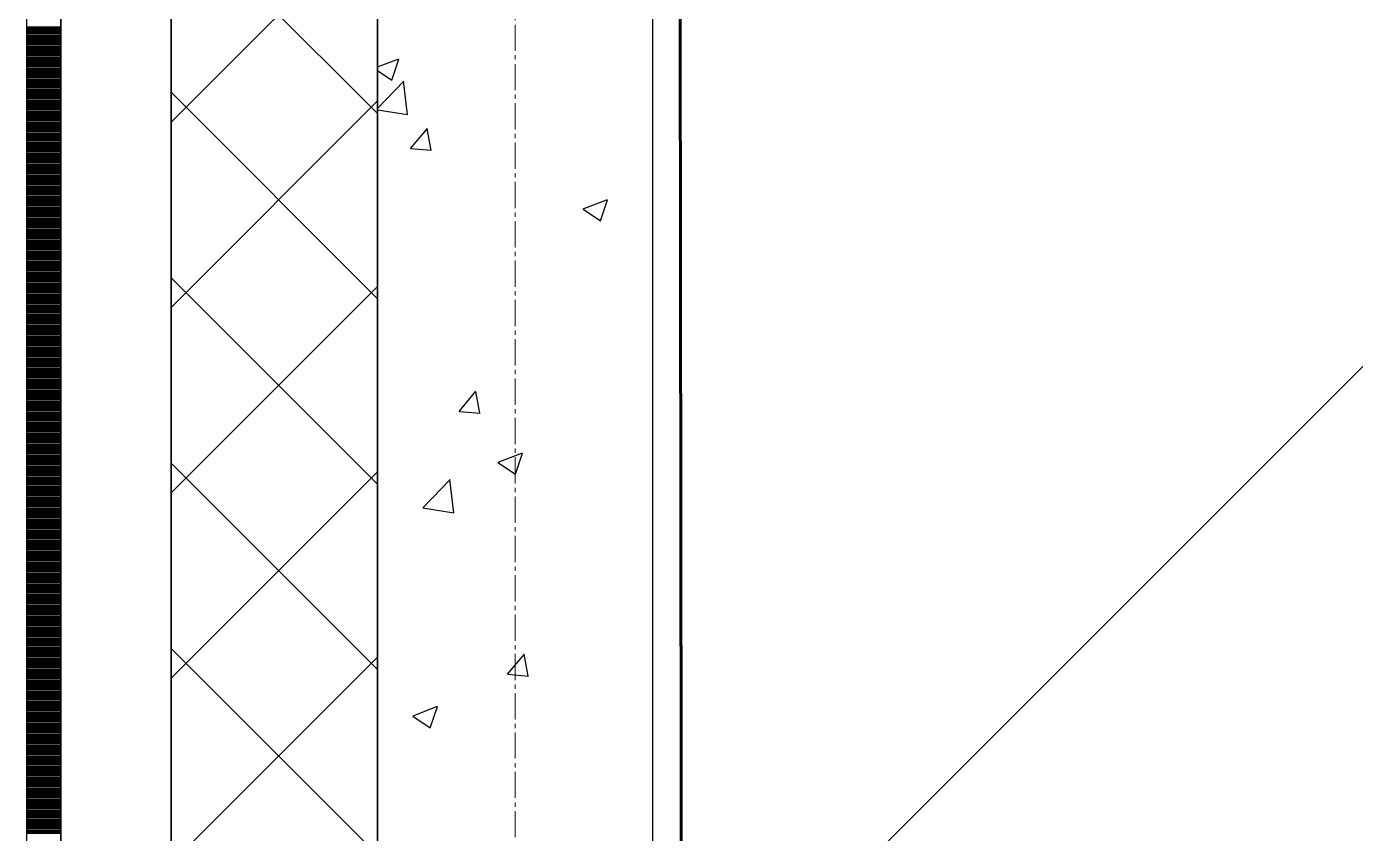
# Model space of a CAD drawing. Header units: millimetres. Extents: x 538266 to 1167394, y 114608 to 637157.
# Drawn here: x 1046079 to 1047044, y 559082 to 559669 of the extents above; entities that cross this region are included whole.
import ezdxf

# ---------------------------------------------------------------- set-up
doc = ezdxf.new("R2010")
doc.units = ezdxf.units.MM
doc.linetypes.add('CENTER2', pattern=[28.575, 19.05, -3.175, 3.175, -3.175])
doc.linetypes.add('DASHED', pattern=[19.05, 12.7, -6.35])
for name, color, linetype, lineweight in [('0) шт стен 3 эт', 150, 'Continuous', 60), ('АР_Стены ПЕНОблок', 52, 'Continuous', 20), ('АР_Тонкая', 254, 'Continuous', 5), ('АР_Утеплитель', 31, 'Continuous', 0), ('АР_Штриховка', 8, 'Continuous', 0)]:
    doc.layers.add(name, color=color, linetype=linetype, lineweight=lineweight)
doc.layers.add('АР_Делит', color=120, linetype='Continuous', lineweight=0, plot=False)
doc.layers.add('РД_Оси_100', color=7, linetype='Continuous', lineweight=0, true_color=0x525252)
doc.layers.add('ФВ-5', color=7, linetype='Continuous')

# ---------------------------------------------------------------- blocks, each defined once
blk = doc.blocks.new('СОШ_2200_АР_ОСИ_М100_28.05.24')
at = {"layer": 'АР_Делит', "color": 251, "linetype": 'DASHED', "true_color": 0x636466}
blk.add_lwpolyline([(114955, 135155), (114955, -355), (93595.036, -355), (93595.036, 13855), (94145, 13855), (94145, 68320), (66055, 68320), (66055, 13857.73), (83455, 13857.73), (83455, -355), (45245, -355), (45245, 13145), (44695, 13145), (44695, 26755), (45245, 26755), (45245, 68320), (20455, 68320), (20455, 26755), (27955, 26755), (27955, 13145), (-355, 13145), (-355, 100855)], dxfattribs=at)
at = {"layer": 'РД_Оси_100', "color": 251, "linetype": 'CENTER2', "true_color": 0x636466}
blk.add_line((0, -6155), (0, 139938.679), dxfattribs=at)
blk = doc.blocks.new('3_этаж1')
at = {"layer": 'АР_Стены ПЕНОблок', "color": 18, "linetype": 'Continuous', "lineweight": 25, "true_color": 0x000000}
for p, q in [((684283.57, 587568.74), (684283.57, 511368.74)), ((684483.57, 511368.74), (684483.57, 587568.74))]:
    blk.add_line(p, q, dxfattribs=at)
at = {"layer": 'АР_Тонкая', "color": 18, "linetype": 'Continuous', "lineweight": 25, "true_color": 0x000000}
for p, q in [((684028.57, 587568.74), (684028.57, 511368.74)), ((684053.57, 587568.74), (684053.57, 511368.74)), ((684053.57, 511368.74), (684053.57, 587568.74)), ((684133.57, 511368.74), (684133.57, 587568.74))]:
    blk.add_line(p, q, dxfattribs=at)
at = {"layer": 'АР_Утеплитель', "color": 18, "linetype": 'Continuous', "lineweight": 25, "true_color": 0x000000}
for p, q in [((684133.57, 587568.74), (684133.57, 511368.74)), ((684283.57, 511368.74), (684283.57, 587568.74))]:
    blk.add_line(p, q, dxfattribs=at)
at = {"layer": 'АР_Штриховка', "color": 18, "linetype": 'Continuous', "lineweight": 25, "true_color": 0x000000}
for p, q in [((684283.57, 559605.53), (684133.57, 559755.53)), ((684133.57, 559599.24), (684283.57, 559749.24)), ((684028.57, 559668.49), (684053.57, 559668.49)), ((684028.57, 559667.49), (684053.57, 559667.49)), ((684028.57, 559666.49), (684053.57, 559666.49)), ((684028.57, 559665.49), (684053.57, 559665.49)), ((684028.57, 559664.49), (684053.57, 559664.49)), ((684028.57, 559663.49), (684053.57, 559663.49)), ((684028.57, 559662.49), (684053.57, 559662.49)), ((684028.57, 559661.49), (684053.57, 559661.49)), ((684028.57, 559660.49), (684053.57, 559660.49)), ((684028.57, 559659.49), (684053.57, 559659.49)), ((684028.57, 559658.49), (684053.57, 559658.49)), ((684028.57, 559657.49), (684053.57, 559657.49)), ((684028.57, 559656.49), (684053.57, 559656.49)), ((684028.57, 559655.49), (684053.57, 559655.49)), ((684028.57, 559654.49), (684053.57, 559654.49)), ((684028.57, 559653.49), (684053.57, 559653.49)), ((684028.57, 559652.49), (684053.57, 559652.49)), ((684028.57, 559651.49), (684053.57, 559651.49)), ((684028.57, 559650.49), (684053.57, 559650.49)), ((684028.57, 559649.49), (684053.57, 559649.49)), ((684028.57, 559648.49), (684053.57, 559648.49)), ((684028.57, 559647.49), (684053.57, 559647.49)), ((684028.57, 559646.49), (684053.57, 559646.49)), ((684028.57, 559645.49), (684053.57, 559645.49)), ((684028.57, 559644.49), (684053.57, 559644.49)), ((684283.57, 559639.28), (684299.16, 559645.26)), ((684293.92, 559629.7), (684299.07, 559645.05)), ((684028.57, 559643.49), (684053.57, 559643.49)), ((684028.57, 559642.49), (684053.57, 559642.49)), ((684028.57, 559641.49), (684053.57, 559641.49)), ((684028.57, 559640.49), (684053.57, 559640.49)), ((684028.57, 559639.49), (684053.57, 559639.49)), ((684028.57, 559638.49), (684053.57, 559638.49)), ((684028.57, 559637.49), (684053.57, 559637.49)), ((684028.57, 559636.49), (684053.57, 559636.49)), ((684028.57, 559635.49), (684053.57, 559635.49)), ((684028.57, 559634.49), (684053.57, 559634.49)), ((684283.57, 559636.68), (684293.91, 559629.7)), ((684028.57, 559633.49), (684053.57, 559633.49)), ((684028.57, 559632.49), (684053.57, 559632.49)), ((684028.57, 559631.49), (684053.57, 559631.49)), ((684028.57, 559630.49), (684053.57, 559630.49)), ((684028.57, 559629.49), (684053.57, 559629.49)), ((684028.57, 559628.49), (684053.57, 559628.49)), ((684028.57, 559627.49), (684053.57, 559627.49)), ((684028.57, 559626.49), (684053.57, 559626.49)), ((684028.57, 559625.49), (684053.57, 559625.49)), ((684283.57, 559609.11), (684302.58, 559628.92)), ((684305.37, 559604.79), (684302.56, 559628.91)), ((684028.57, 559624.49), (684053.57, 559624.49)), ((684028.57, 559623.49), (684053.57, 559623.49)), ((684028.57, 559622.49), (684053.57, 559622.49)), ((684028.57, 559621.49), (684053.57, 559621.49)), ((684028.57, 559620.49), (684053.57, 559620.49)), ((684028.57, 559619.49), (684053.57, 559619.49)), ((684028.57, 559618.49), (684053.57, 559618.49)), ((684028.57, 559617.49), (684053.57, 559617.49)), ((684028.57, 559616.49), (684053.57, 559616.49)), ((684028.57, 559615.49), (684053.57, 559615.49)), ((684283.57, 559470.83), (684133.57, 559620.83)), ((684028.57, 559614.49), (684053.57, 559614.49)), ((684028.57, 559613.49), (684053.57, 559613.49)), ((684028.57, 559612.49), (684053.57, 559612.49)), ((684028.57, 559611.49), (684053.57, 559611.49)), ((684028.57, 559610.49), (684053.57, 559610.49)), ((684028.57, 559609.49), (684053.57, 559609.49)), ((684028.57, 559608.49), (684053.57, 559608.49)), ((684028.57, 559607.49), (684053.57, 559607.49)), ((684028.57, 559606.49), (684053.57, 559606.49)), ((684028.57, 559605.49), (684053.57, 559605.49)), ((684133.57, 559464.54), (684283.57, 559614.54)), ((684283.57, 559608.2), (684305.37, 559604.82)), ((684028.57, 559604.49), (684053.57, 559604.49)), ((684028.57, 559603.49), (684053.57, 559603.49)), ((684028.57, 559602.49), (684053.57, 559602.49)), ((684028.57, 559601.49), (684053.57, 559601.49)), ((684028.57, 559600.49), (684053.57, 559600.49)), ((684028.57, 559599.49), (684053.57, 559599.49)), ((684028.57, 559598.49), (684053.57, 559598.49)), ((684028.57, 559597.49), (684053.57, 559597.49)), ((684028.57, 559596.49), (684053.57, 559596.49)), ((684028.57, 559595.49), (684053.57, 559595.49)), ((684028.57, 559594.49), (684053.57, 559594.49)), ((684028.57, 559593.49), (684053.57, 559593.49)), ((684028.57, 559592.49), (684053.57, 559592.49)), ((684028.57, 559591.49), (684053.57, 559591.49)), ((684028.57, 559590.49), (684053.57, 559590.49)), ((684028.57, 559589.49), (684053.57, 559589.49)), ((684028.57, 559588.49), (684053.57, 559588.49)), ((684028.57, 559587.49), (684053.57, 559587.49)), ((684028.57, 559586.49), (684053.57, 559586.49)), ((684307.62, 559580.02), (684319.87, 559594.61)), ((684322.67, 559578.65), (684319.73, 559594.57)), ((684028.57, 559585.49), (684053.57, 559585.49)), ((684028.57, 559584.49), (684053.57, 559584.49)), ((684028.57, 559583.49), (684053.57, 559583.49)), ((684028.57, 559582.49), (684053.57, 559582.49)), ((684028.57, 559581.49), (684053.57, 559581.49)), ((684028.57, 559580.49), (684053.57, 559580.49)), ((684028.57, 559579.49), (684053.57, 559579.49)), ((684028.57, 559578.49), (684053.57, 559578.49)), ((684028.57, 559577.49), (684053.57, 559577.49)), ((684028.57, 559576.49), (684053.57, 559576.49)), ((684307.62, 559580.01), (684322.81, 559578.68)), ((684028.57, 559575.49), (684053.57, 559575.49)), ((684028.57, 559574.49), (684053.57, 559574.49)), ((684028.57, 559573.49), (684053.57, 559573.49)), ((684028.57, 559572.49), (684053.57, 559572.49)), ((684028.57, 559571.49), (684053.57, 559571.49)), ((684028.57, 559570.49), (684053.57, 559570.49)), ((684028.57, 559569.49), (684053.57, 559569.49)), ((684028.57, 559568.49), (684053.57, 559568.49)), ((684028.57, 559567.49), (684053.57, 559567.49)), ((684028.57, 559566.49), (684053.57, 559566.49)), ((684028.57, 559565.49), (684053.57, 559565.49)), ((684028.57, 559564.49), (684053.57, 559564.49)), ((684028.57, 559563.49), (684053.57, 559563.49)), ((684028.57, 559562.49), (684053.57, 559562.49)), ((684028.57, 559561.49), (684053.57, 559561.49)), ((684028.57, 559560.49), (684053.57, 559560.49)), ((684028.57, 559559.49), (684053.57, 559559.49)), ((684028.57, 559558.49), (684053.57, 559558.49)), ((684028.57, 559557.49), (684053.57, 559557.49)), ((684028.57, 559556.49), (684053.57, 559556.49)), ((684028.57, 559555.49), (684053.57, 559555.49)), ((684028.57, 559554.49), (684053.57, 559554.49)), ((684028.57, 559553.49), (684053.57, 559553.49)), ((684028.57, 559552.49), (684053.57, 559552.49)), ((684028.57, 559551.49), (684053.57, 559551.49)), ((684028.57, 559550.49), (684053.57, 559550.49)), ((684028.57, 559549.49), (684053.57, 559549.49)), ((684028.57, 559548.49), (684053.57, 559548.49)), ((684028.57, 559547.49), (684053.57, 559547.49)), ((684028.57, 559546.49), (684053.57, 559546.49)), ((684028.57, 559545.49), (684053.57, 559545.49)), ((684028.57, 559544.49), (684053.57, 559544.49)), ((684028.57, 559543.49), (684053.57, 559543.49)), ((684028.57, 559542.49), (684053.57, 559542.49)), ((684028.57, 559541.49), (684053.57, 559541.49)), ((684028.57, 559540.49), (684053.57, 559540.49)), ((684028.57, 559539.49), (684053.57, 559539.49)), ((684028.57, 559538.49), (684053.57, 559538.49)), ((684432.99, 559536.17), (684450.77, 559543)), ((684445.54, 559527.44), (684450.69, 559542.79)), ((684028.57, 559537.49), (684053.57, 559537.49)), ((684028.57, 559536.49), (684053.57, 559536.49)), ((684028.57, 559535.49), (684053.57, 559535.49)), ((684028.57, 559534.49), (684053.57, 559534.49)), ((684028.57, 559533.49), (684053.57, 559533.49)), ((684028.57, 559532.49), (684053.57, 559532.49)), ((684028.57, 559531.49), (684053.57, 559531.49)), ((684028.57, 559530.49), (684053.57, 559530.49)), ((684028.57, 559529.49), (684053.57, 559529.49)), ((684028.57, 559528.49), (684053.57, 559528.49)), ((684432.89, 559535.96), (684445.53, 559527.44)), ((684028.57, 559527.49), (684053.57, 559527.49)), ((684028.57, 559526.49), (684053.57, 559526.49)), ((684028.57, 559525.49), (684053.57, 559525.49)), ((684028.57, 559524.49), (684053.57, 559524.49)), ((684028.57, 559523.49), (684053.57, 559523.49)), ((684028.57, 559522.49), (684053.57, 559522.49)), ((684028.57, 559521.49), (684053.57, 559521.49)), ((684028.57, 559520.49), (684053.57, 559520.49)), ((684028.57, 559519.49), (684053.57, 559519.49)), ((684028.57, 559518.49), (684053.57, 559518.49)), ((684028.57, 559517.49), (684053.57, 559517.49)), ((684028.57, 559516.49), (684053.57, 559516.49)), ((684028.57, 559515.49), (684053.57, 559515.49)), ((684028.57, 559514.49), (684053.57, 559514.49)), ((684028.57, 559513.49), (684053.57, 559513.49)), ((684028.57, 559512.49), (684053.57, 559512.49)), ((684028.57, 559511.49), (684053.57, 559511.49)), ((684028.57, 559510.49), (684053.57, 559510.49)), ((684028.57, 559509.49), (684053.57, 559509.49)), ((684028.57, 559508.49), (684053.57, 559508.49)), ((684028.57, 559507.49), (684053.57, 559507.49)), ((684028.57, 559506.49), (684053.57, 559506.49)), ((684028.57, 559505.49), (684053.57, 559505.49)), ((684028.57, 559504.49), (684053.57, 559504.49)), ((684028.57, 559503.49), (684053.57, 559503.49)), ((684028.57, 559502.49), (684053.57, 559502.49)), ((684028.57, 559501.49), (684053.57, 559501.49)), ((684028.57, 559500.49), (684053.57, 559500.49)), ((684028.57, 559499.49), (684053.57, 559499.49)), ((684028.57, 559498.49), (684053.57, 559498.49)), ((684028.57, 559497.49), (684053.57, 559497.49)), ((684028.57, 559496.49), (684053.57, 559496.49)), ((684028.57, 559495.49), (684053.57, 559495.49)), ((684028.57, 559494.49), (684053.57, 559494.49)), ((684028.57, 559493.49), (684053.57, 559493.49)), ((684028.57, 559492.49), (684053.57, 559492.49)), ((684028.57, 559491.49), (684053.57, 559491.49)), ((684028.57, 559490.49), (684053.57, 559490.49)), ((684028.57, 559489.49), (684053.57, 559489.49)), ((684028.57, 559488.49), (684053.57, 559488.49)), ((684028.57, 559487.49), (684053.57, 559487.49)), ((684028.57, 559486.49), (684053.57, 559486.49)), ((684028.57, 559485.49), (684053.57, 559485.49)), ((684028.57, 559484.49), (684053.57, 559484.49)), ((684028.57, 559483.49), (684053.57, 559483.49)), ((684028.57, 559482.49), (684053.57, 559482.49)), ((684028.57, 559481.49), (684053.57, 559481.49)), ((684028.57, 559480.49), (684053.57, 559480.49)), ((684283.57, 559336.12), (684133.57, 559486.12)), ((684133.57, 559329.84), (684283.57, 559479.84)), ((684028.57, 559479.49), (684053.57, 559479.49)), ((684028.57, 559478.49), (684053.57, 559478.49)), ((684028.57, 559477.49), (684053.57, 559477.49)), ((684028.57, 559476.49), (684053.57, 559476.49)), ((684028.57, 559475.49), (684053.57, 559475.49)), ((684028.57, 559474.49), (684053.57, 559474.49)), ((684028.57, 559473.49), (684053.57, 559473.49)), ((684028.57, 559472.49), (684053.57, 559472.49)), ((684028.57, 559471.49), (684053.57, 559471.49)), ((684028.57, 559470.49), (684053.57, 559470.49)), ((684028.57, 559469.49), (684053.57, 559469.49)), ((684028.57, 559468.49), (684053.57, 559468.49)), ((684028.57, 559467.49), (684053.57, 559467.49)), ((684028.57, 559466.49), (684053.57, 559466.49)), ((684028.57, 559465.49), (684053.57, 559465.49)), ((684028.57, 559464.49), (684053.57, 559464.49)), ((684028.57, 559463.49), (684053.57, 559463.49)), ((684028.57, 559462.49), (684053.57, 559462.49)), ((684028.57, 559461.49), (684053.57, 559461.49)), ((684028.57, 559460.49), (684053.57, 559460.49)), ((684028.57, 559459.49), (684053.57, 559459.49)), ((684028.57, 559458.49), (684053.57, 559458.49)), ((684028.57, 559457.49), (684053.57, 559457.49)), ((684028.57, 559456.49), (684053.57, 559456.49)), ((684028.57, 559455.49), (684053.57, 559455.49)), ((684028.57, 559454.49), (684053.57, 559454.49)), ((684028.57, 559453.49), (684053.57, 559453.49)), ((684028.57, 559452.49), (684053.57, 559452.49)), ((684028.57, 559451.49), (684053.57, 559451.49)), ((684028.57, 559450.49), (684053.57, 559450.49)), ((684028.57, 559449.49), (684053.57, 559449.49)), ((684028.57, 559448.49), (684053.57, 559448.49)), ((684028.57, 559447.49), (684053.57, 559447.49)), ((684028.57, 559446.49), (684053.57, 559446.49)), ((684028.57, 559445.49), (684053.57, 559445.49)), ((684028.57, 559444.49), (684053.57, 559444.49)), ((684028.57, 559443.49), (684053.57, 559443.49)), ((684028.57, 559442.49), (684053.57, 559442.49)), ((684028.57, 559441.49), (684053.57, 559441.49)), ((684028.57, 559440.49), (684053.57, 559440.49)), ((684028.57, 559439.49), (684053.57, 559439.49)), ((684028.57, 559438.49), (684053.57, 559438.49)), ((684028.57, 559437.49), (684053.57, 559437.49)), ((684028.57, 559436.49), (684053.57, 559436.49)), ((684028.57, 559435.49), (684053.57, 559435.49)), ((684028.57, 559434.49), (684053.57, 559434.49)), ((684028.57, 559433.49), (684053.57, 559433.49)), ((684028.57, 559432.49), (684053.57, 559432.49)), ((684028.57, 559431.49), (684053.57, 559431.49)), ((684028.57, 559430.49), (684053.57, 559430.49)), ((684028.57, 559429.49), (684053.57, 559429.49)), ((684028.57, 559428.49), (684053.57, 559428.49)), ((684028.57, 559427.49), (684053.57, 559427.49)), ((684028.57, 559426.49), (684053.57, 559426.49)), ((684028.57, 559425.49), (684053.57, 559425.49)), ((684028.57, 559424.49), (684053.57, 559424.49)), ((684028.57, 559423.49), (684053.57, 559423.49)), ((684028.57, 559422.49), (684053.57, 559422.49)), ((684028.57, 559421.49), (684053.57, 559421.49)), ((684028.57, 559420.49), (684053.57, 559420.49)), ((684028.57, 559419.49), (684053.57, 559419.49)), ((684028.57, 559418.49), (684053.57, 559418.49)), ((684028.57, 559417.49), (684053.57, 559417.49)), ((684028.57, 559416.49), (684053.57, 559416.49)), ((684028.57, 559415.49), (684053.57, 559415.49)), ((684028.57, 559414.49), (684053.57, 559414.49)), ((684028.57, 559413.49), (684053.57, 559413.49)), ((684028.57, 559412.49), (684053.57, 559412.49)), ((684028.57, 559411.49), (684053.57, 559411.49)), ((684028.57, 559410.49), (684053.57, 559410.49)), ((684028.57, 559409.49), (684053.57, 559409.49)), ((684028.57, 559408.49), (684053.57, 559408.49)), ((684028.57, 559407.49), (684053.57, 559407.49)), ((684028.57, 559406.49), (684053.57, 559406.49)), ((684028.57, 559405.49), (684053.57, 559405.49)), ((684028.57, 559404.49), (684053.57, 559404.49)), ((684028.57, 559403.49), (684053.57, 559403.49)), ((684342.87, 559388.96), (684355.11, 559403.55)), ((684357.91, 559387.59), (684354.97, 559403.52)), ((684028.57, 559402.49), (684053.57, 559402.49)), ((684028.57, 559401.49), (684053.57, 559401.49)), ((684028.57, 559400.49), (684053.57, 559400.49)), ((684028.57, 559399.49), (684053.57, 559399.49)), ((684028.57, 559398.49), (684053.57, 559398.49)), ((684028.57, 559397.49), (684053.57, 559397.49)), ((684028.57, 559396.49), (684053.57, 559396.49)), ((684028.57, 559395.49), (684053.57, 559395.49)), ((684028.57, 559394.49), (684053.57, 559394.49)), ((684028.57, 559393.49), (684053.57, 559393.49)), ((684028.57, 559392.49), (684053.57, 559392.49)), ((684028.57, 559391.49), (684053.57, 559391.49)), ((684028.57, 559390.49), (684053.57, 559390.49)), ((684028.57, 559389.49), (684053.57, 559389.49)), ((684028.57, 559388.49), (684053.57, 559388.49)), ((684028.57, 559387.49), (684053.57, 559387.49)), ((684028.57, 559386.49), (684053.57, 559386.49)), ((684028.57, 559385.49), (684053.57, 559385.49)), ((684028.57, 559384.49), (684053.57, 559384.49)), ((684028.57, 559383.49), (684053.57, 559383.49)), ((684342.87, 559388.95), (684358.05, 559387.62)), ((684028.57, 559382.49), (684053.57, 559382.49)), ((684028.57, 559381.49), (684053.57, 559381.49)), ((684028.57, 559380.49), (684053.57, 559380.49)), ((684028.57, 559379.49), (684053.57, 559379.49)), ((684028.57, 559378.49), (684053.57, 559378.49)), ((684028.57, 559377.49), (684053.57, 559377.49)), ((684028.57, 559376.49), (684053.57, 559376.49)), ((684028.57, 559375.49), (684053.57, 559375.49)), ((684028.57, 559374.49), (684053.57, 559374.49)), ((684028.57, 559373.49), (684053.57, 559373.49)), ((684028.57, 559372.49), (684053.57, 559372.49)), ((684028.57, 559371.49), (684053.57, 559371.49)), ((684028.57, 559370.49), (684053.57, 559370.49)), ((684028.57, 559369.49), (684053.57, 559369.49)), ((684028.57, 559368.49), (684053.57, 559368.49)), ((684028.57, 559367.49), (684053.57, 559367.49)), ((684028.57, 559366.49), (684053.57, 559366.49)), ((684028.57, 559365.49), (684053.57, 559365.49)), ((684028.57, 559364.49), (684053.57, 559364.49)), ((684028.57, 559363.49), (684053.57, 559363.49)), ((684028.57, 559362.49), (684053.57, 559362.49)), ((684028.57, 559361.49), (684053.57, 559361.49)), ((684028.57, 559360.49), (684053.57, 559360.49)), ((684028.57, 559359.49), (684053.57, 559359.49)), ((684028.57, 559358.49), (684053.57, 559358.49)), ((684028.57, 559357.49), (684053.57, 559357.49)), ((684028.57, 559356.49), (684053.57, 559356.49)), ((684028.57, 559355.49), (684053.57, 559355.49)), ((684028.57, 559354.49), (684053.57, 559354.49)), ((684371.19, 559351.98), (684388.97, 559358.81)), ((684383.74, 559343.25), (684388.89, 559358.6)), ((684028.57, 559353.49), (684053.57, 559353.49)), ((684028.57, 559352.49), (684053.57, 559352.49)), ((684028.57, 559351.49), (684053.57, 559351.49)), ((684028.57, 559350.49), (684053.57, 559350.49)), ((684028.57, 559349.49), (684053.57, 559349.49)), ((684028.57, 559348.49), (684053.57, 559348.49)), ((684028.57, 559347.49), (684053.57, 559347.49)), ((684028.57, 559346.49), (684053.57, 559346.49)), ((684028.57, 559345.49), (684053.57, 559345.49)), ((684283.57, 559201.42), (684133.57, 559351.42)), ((684133.57, 559195.13), (684283.57, 559345.13)), ((684371.09, 559351.77), (684383.73, 559343.25)), ((684028.57, 559344.49), (684053.57, 559344.49)), ((684028.57, 559343.49), (684053.57, 559343.49)), ((684028.57, 559342.49), (684053.57, 559342.49)), ((684028.57, 559341.49), (684053.57, 559341.49)), ((684028.57, 559340.49), (684053.57, 559340.49)), ((684028.57, 559339.49), (684053.57, 559339.49)), ((684028.57, 559338.49), (684053.57, 559338.49)), ((684028.57, 559337.49), (684053.57, 559337.49)), ((684028.57, 559336.49), (684053.57, 559336.49)), ((684028.57, 559335.49), (684053.57, 559335.49)), ((684316.47, 559318.83), (684336.25, 559339.45)), ((684339.04, 559315.32), (684336.24, 559339.44)), ((684028.57, 559334.49), (684053.57, 559334.49)), ((684028.57, 559333.49), (684053.57, 559333.49)), ((684028.57, 559332.49), (684053.57, 559332.49)), ((684028.57, 559331.49), (684053.57, 559331.49)), ((684028.57, 559330.49), (684053.57, 559330.49)), ((684028.57, 559329.49), (684053.57, 559329.49)), ((684028.57, 559328.49), (684053.57, 559328.49)), ((684028.57, 559327.49), (684053.57, 559327.49)), ((684028.57, 559326.49), (684053.57, 559326.49)), ((684028.57, 559325.49), (684053.57, 559325.49)), ((684028.57, 559324.49), (684053.57, 559324.49)), ((684028.57, 559323.49), (684053.57, 559323.49)), ((684028.57, 559322.49), (684053.57, 559322.49)), ((684028.57, 559321.49), (684053.57, 559321.49)), ((684028.57, 559320.49), (684053.57, 559320.49)), ((684028.57, 559319.49), (684053.57, 559319.49)), ((684028.57, 559318.49), (684053.57, 559318.49)), ((684028.57, 559317.49), (684053.57, 559317.49)), ((684028.57, 559316.49), (684053.57, 559316.49)), ((684316.46, 559318.85), (684339.05, 559315.35)), ((684028.57, 559315.49), (684053.57, 559315.49)), ((684028.57, 559314.49), (684053.57, 559314.49)), ((684028.57, 559313.49), (684053.57, 559313.49)), ((684028.57, 559312.49), (684053.57, 559312.49)), ((684028.57, 559311.49), (684053.57, 559311.49)), ((684028.57, 559310.49), (684053.57, 559310.49)), ((684028.57, 559309.49), (684053.57, 559309.49)), ((684028.57, 559308.49), (684053.57, 559308.49)), ((684028.57, 559307.49), (684053.57, 559307.49)), ((684028.57, 559306.49), (684053.57, 559306.49)), ((684028.57, 559305.49), (684053.57, 559305.49)), ((684028.57, 559304.49), (684053.57, 559304.49)), ((684028.57, 559303.49), (684053.57, 559303.49)), ((684028.57, 559302.49), (684053.57, 559302.49)), ((684028.57, 559301.49), (684053.57, 559301.49)), ((684028.57, 559300.49), (684053.57, 559300.49)), ((684028.57, 559299.49), (684053.57, 559299.49)), ((684028.57, 559298.49), (684053.57, 559298.49)), ((684028.57, 559297.49), (684053.57, 559297.49)), ((684028.57, 559296.49), (684053.57, 559296.49)), ((684028.57, 559295.49), (684053.57, 559295.49)), ((684028.57, 559294.49), (684053.57, 559294.49)), ((684028.57, 559293.49), (684053.57, 559293.49)), ((684028.57, 559292.49), (684053.57, 559292.49)), ((684028.57, 559291.49), (684053.57, 559291.49)), ((684028.57, 559290.49), (684053.57, 559290.49)), ((684028.57, 559289.49), (684053.57, 559289.49)), ((684028.57, 559288.49), (684053.57, 559288.49)), ((684028.57, 559287.49), (684053.57, 559287.49)), ((684028.57, 559286.49), (684053.57, 559286.49)), ((684028.57, 559285.49), (684053.57, 559285.49)), ((684028.57, 559284.49), (684053.57, 559284.49)), ((684028.57, 559283.49), (684053.57, 559283.49)), ((684028.57, 559282.49), (684053.57, 559282.49)), ((684028.57, 559281.49), (684053.57, 559281.49)), ((684028.57, 559280.49), (684053.57, 559280.49)), ((684028.57, 559279.49), (684053.57, 559279.49)), ((684028.57, 559278.49), (684053.57, 559278.49)), ((684028.57, 559277.49), (684053.57, 559277.49)), ((684028.57, 559276.49), (684053.57, 559276.49)), ((684028.57, 559275.49), (684053.57, 559275.49)), ((684028.57, 559274.49), (684053.57, 559274.49)), ((684028.57, 559273.49), (684053.57, 559273.49)), ((684028.57, 559272.49), (684053.57, 559272.49)), ((684028.57, 559271.49), (684053.57, 559271.49)), ((684028.57, 559270.49), (684053.57, 559270.49)), ((684028.57, 559269.49), (684053.57, 559269.49)), ((684028.57, 559268.49), (684053.57, 559268.49)), ((684028.57, 559267.49), (684053.57, 559267.49)), ((684028.57, 559266.49), (684053.57, 559266.49)), ((684028.57, 559265.49), (684053.57, 559265.49)), ((684028.57, 559264.49), (684053.57, 559264.49)), ((684028.57, 559263.49), (684053.57, 559263.49)), ((684028.57, 559262.49), (684053.57, 559262.49)), ((684028.57, 559261.49), (684053.57, 559261.49)), ((684028.57, 559260.49), (684053.57, 559260.49)), ((684028.57, 559259.49), (684053.57, 559259.49)), ((684028.57, 559258.49), (684053.57, 559258.49)), ((684028.57, 559257.49), (684053.57, 559257.49)), ((684028.57, 559256.49), (684053.57, 559256.49)), ((684028.57, 559255.49), (684053.57, 559255.49)), ((684028.57, 559254.49), (684053.57, 559254.49)), ((684028.57, 559253.49), (684053.57, 559253.49)), ((684028.57, 559252.49), (684053.57, 559252.49)), ((684028.57, 559251.49), (684053.57, 559251.49)), ((684028.57, 559250.49), (684053.57, 559250.49)), ((684028.57, 559249.49), (684053.57, 559249.49)), ((684028.57, 559248.49), (684053.57, 559248.49)), ((684028.57, 559247.49), (684053.57, 559247.49)), ((684028.57, 559246.49), (684053.57, 559246.49)), ((684028.57, 559245.49), (684053.57, 559245.49)), ((684028.57, 559244.49), (684053.57, 559244.49)), ((684028.57, 559243.49), (684053.57, 559243.49)), ((684028.57, 559242.49), (684053.57, 559242.49)), ((684028.57, 559241.49), (684053.57, 559241.49)), ((684028.57, 559240.49), (684053.57, 559240.49)), ((684028.57, 559239.49), (684053.57, 559239.49)), ((684028.57, 559238.49), (684053.57, 559238.49)), ((684028.57, 559237.49), (684053.57, 559237.49)), ((684028.57, 559236.49), (684053.57, 559236.49)), ((684028.57, 559235.49), (684053.57, 559235.49)), ((684028.57, 559234.49), (684053.57, 559234.49)), ((684028.57, 559233.49), (684053.57, 559233.49)), ((684028.57, 559232.49), (684053.57, 559232.49)), ((684028.57, 559231.49), (684053.57, 559231.49)), ((684028.57, 559230.49), (684053.57, 559230.49)), ((684028.57, 559229.49), (684053.57, 559229.49)), ((684028.57, 559228.49), (684053.57, 559228.49)), ((684028.57, 559227.49), (684053.57, 559227.49)), ((684028.57, 559226.49), (684053.57, 559226.49)), ((684028.57, 559225.49), (684053.57, 559225.49)), ((684028.57, 559224.49), (684053.57, 559224.49)), ((684028.57, 559223.49), (684053.57, 559223.49)), ((684028.57, 559222.49), (684053.57, 559222.49)), ((684028.57, 559221.49), (684053.57, 559221.49)), ((684028.57, 559220.49), (684053.57, 559220.49)), ((684028.57, 559219.49), (684053.57, 559219.49)), ((684028.57, 559218.49), (684053.57, 559218.49)), ((684028.57, 559217.49), (684053.57, 559217.49)), ((684028.57, 559216.49), (684053.57, 559216.49)), ((684028.57, 559215.49), (684053.57, 559215.49)), ((684028.57, 559214.49), (684053.57, 559214.49)), ((684028.57, 559213.49), (684053.57, 559213.49)), ((684028.57, 559212.49), (684053.57, 559212.49)), ((684028.57, 559211.49), (684053.57, 559211.49)), ((684028.57, 559210.49), (684053.57, 559210.49)), ((684028.57, 559209.49), (684053.57, 559209.49)), ((684283.57, 559066.71), (684133.57, 559216.71)), ((684133.57, 559060.43), (684283.57, 559210.43)), ((684378.11, 559197.9), (684390.36, 559212.49)), ((684393.15, 559196.54), (684390.22, 559212.46)), ((684028.57, 559208.49), (684053.57, 559208.49)), ((684028.57, 559207.49), (684053.57, 559207.49)), ((684028.57, 559206.49), (684053.57, 559206.49)), ((684028.57, 559205.49), (684053.57, 559205.49)), ((684028.57, 559204.49), (684053.57, 559204.49)), ((684028.57, 559203.49), (684053.57, 559203.49)), ((684028.57, 559202.49), (684053.57, 559202.49)), ((684028.57, 559201.49), (684053.57, 559201.49)), ((684028.57, 559200.49), (684053.57, 559200.49)), ((684028.57, 559199.49), (684053.57, 559199.49)), ((684028.57, 559198.49), (684053.57, 559198.49)), ((684028.57, 559197.49), (684053.57, 559197.49)), ((684028.57, 559196.49), (684053.57, 559196.49)), ((684028.57, 559195.49), (684053.57, 559195.49)), ((684028.57, 559194.49), (684053.57, 559194.49)), ((684028.57, 559193.49), (684053.57, 559193.49)), ((684028.57, 559192.49), (684053.57, 559192.49)), ((684028.57, 559191.49), (684053.57, 559191.49)), ((684028.57, 559190.49), (684053.57, 559190.49)), ((684378.11, 559197.89), (684393.29, 559196.56)), ((684028.57, 559189.49), (684053.57, 559189.49)), ((684028.57, 559188.49), (684053.57, 559188.49)), ((684028.57, 559187.49), (684053.57, 559187.49)), ((684028.57, 559186.49), (684053.57, 559186.49)), ((684028.57, 559185.49), (684053.57, 559185.49)), ((684028.57, 559184.49), (684053.57, 559184.49)), ((684028.57, 559183.49), (684053.57, 559183.49)), ((684028.57, 559182.49), (684053.57, 559182.49)), ((684028.57, 559181.49), (684053.57, 559181.49)), ((684028.57, 559180.49), (684053.57, 559180.49)), ((684028.57, 559179.49), (684053.57, 559179.49)), ((684028.57, 559178.49), (684053.57, 559178.49)), ((684028.57, 559177.49), (684053.57, 559177.49)), ((684028.57, 559176.49), (684053.57, 559176.49)), ((684028.57, 559175.49), (684053.57, 559175.49)), ((684028.57, 559174.49), (684053.57, 559174.49)), ((684028.57, 559173.49), (684053.57, 559173.49)), ((684028.57, 559172.49), (684053.57, 559172.49)), ((684028.57, 559171.49), (684053.57, 559171.49)), ((684309.38, 559167.79), (684327.17, 559174.62)), ((684321.93, 559159.06), (684327.08, 559174.41)), ((684028.57, 559170.49), (684053.57, 559170.49)), ((684028.57, 559169.49), (684053.57, 559169.49)), ((684028.57, 559168.49), (684053.57, 559168.49)), ((684028.57, 559167.49), (684053.57, 559167.49)), ((684028.57, 559166.49), (684053.57, 559166.49)), ((684028.57, 559165.49), (684053.57, 559165.49)), ((684028.57, 559164.49), (684053.57, 559164.49)), ((684028.57, 559163.49), (684053.57, 559163.49)), ((684028.57, 559162.49), (684053.57, 559162.49)), ((684028.57, 559161.49), (684053.57, 559161.49)), ((684309.29, 559167.58), (684321.93, 559159.06)), ((684028.57, 559160.49), (684053.57, 559160.49)), ((684028.57, 559159.49), (684053.57, 559159.49)), ((684028.57, 559158.49), (684053.57, 559158.49)), ((684028.57, 559157.49), (684053.57, 559157.49)), ((684028.57, 559156.49), (684053.57, 559156.49)), ((684028.57, 559155.49), (684053.57, 559155.49)), ((684028.57, 559154.49), (684053.57, 559154.49)), ((684028.57, 559153.49), (684053.57, 559153.49)), ((684028.57, 559152.49), (684053.57, 559152.49)), ((684028.57, 559151.49), (684053.57, 559151.49)), ((684028.57, 559150.49), (684053.57, 559150.49)), ((684028.57, 559149.49), (684053.57, 559149.49)), ((684028.57, 559148.49), (684053.57, 559148.49)), ((684028.57, 559147.49), (684053.57, 559147.49)), ((684028.57, 559146.49), (684053.57, 559146.49)), ((684028.57, 559145.49), (684053.57, 559145.49)), ((684028.57, 559144.49), (684053.57, 559144.49)), ((684028.57, 559143.49), (684053.57, 559143.49)), ((684028.57, 559142.49), (684053.57, 559142.49)), ((684028.57, 559141.49), (684053.57, 559141.49)), ((684028.57, 559140.49), (684053.57, 559140.49)), ((684028.57, 559139.49), (684053.57, 559139.49)), ((684028.57, 559138.49), (684053.57, 559138.49)), ((684028.57, 559137.49), (684053.57, 559137.49)), ((684028.57, 559136.49), (684053.57, 559136.49)), ((684028.57, 559135.49), (684053.57, 559135.49)), ((684028.57, 559134.49), (684053.57, 559134.49)), ((684028.57, 559133.49), (684053.57, 559133.49)), ((684028.57, 559132.49), (684053.57, 559132.49)), ((684028.57, 559131.49), (684053.57, 559131.49)), ((684028.57, 559130.49), (684053.57, 559130.49)), ((684028.57, 559129.49), (684053.57, 559129.49)), ((684028.57, 559128.49), (684053.57, 559128.49)), ((684028.57, 559127.49), (684053.57, 559127.49)), ((684028.57, 559126.49), (684053.57, 559126.49)), ((684028.57, 559125.49), (684053.57, 559125.49)), ((684028.57, 559124.49), (684053.57, 559124.49)), ((684028.57, 559123.49), (684053.57, 559123.49)), ((684028.57, 559122.49), (684053.57, 559122.49)), ((684028.57, 559121.49), (684053.57, 559121.49)), ((684028.57, 559120.49), (684053.57, 559120.49)), ((684028.57, 559119.49), (684053.57, 559119.49)), ((684028.57, 559118.49), (684053.57, 559118.49)), ((684028.57, 559117.49), (684053.57, 559117.49)), ((684028.57, 559116.49), (684053.57, 559116.49)), ((684028.57, 559115.49), (684053.57, 559115.49)), ((684028.57, 559114.49), (684053.57, 559114.49)), ((684028.57, 559113.49), (684053.57, 559113.49)), ((684028.57, 559112.49), (684053.57, 559112.49)), ((684028.57, 559111.49), (684053.57, 559111.49)), ((684028.57, 559110.49), (684053.57, 559110.49)), ((684028.57, 559109.49), (684053.57, 559109.49)), ((684028.57, 559108.49), (684053.57, 559108.49)), ((684028.57, 559107.49), (684053.57, 559107.49)), ((684028.57, 559106.49), (684053.57, 559106.49)), ((684028.57, 559105.49), (684053.57, 559105.49)), ((684028.57, 559104.49), (684053.57, 559104.49)), ((684028.57, 559103.49), (684053.57, 559103.49)), ((684028.57, 559102.49), (684053.57, 559102.49)), ((684028.57, 559101.49), (684053.57, 559101.49)), ((684028.57, 559100.49), (684053.57, 559100.49)), ((684028.57, 559099.49), (684053.57, 559099.49)), ((684028.57, 559098.49), (684053.57, 559098.49)), ((684028.57, 559097.49), (684053.57, 559097.49)), ((684028.57, 559096.49), (684053.57, 559096.49)), ((684028.57, 559095.49), (684053.57, 559095.49)), ((684028.57, 559094.49), (684053.57, 559094.49)), ((684028.57, 559093.49), (684053.57, 559093.49)), ((684028.57, 559092.49), (684053.57, 559092.49)), ((684028.57, 559091.49), (684053.57, 559091.49)), ((684028.57, 559090.49), (684053.57, 559090.49)), ((684028.57, 559089.49), (684053.57, 559089.49)), ((684028.57, 559088.49), (684053.57, 559088.49)), ((684028.57, 559087.49), (684053.57, 559087.49)), ((684028.57, 559086.49), (684053.57, 559086.49)), ((684028.57, 559085.49), (684053.57, 559085.49)), ((684028.57, 559084.49), (684053.57, 559084.49)), ((684028.57, 559083.49), (684053.57, 559083.49)), ((684028.57, 559082.49), (684053.57, 559082.49))]:
    blk.add_line(p, q, dxfattribs=at)

msp = doc.modelspace()

# ---------------------------------------------------------------- hatches: boundary and pattern name
at = {"layer": 'ФВ-5'}
h = msp.add_hatch(dxfattribs=at)
h.set_pattern_fill('ANSI31', color=3, scale=300, style=0)
h.paths.add_polyline_path([(1054123.58, 555468.74), (1054123.58, 556368.74), (1054123.58, 556768.74), (1054123.58, 559668.74), (1054123.58, 559669.74), (1054123.58, 560123.74), (1053903.58, 560123.74), (1053903.58, 560543.74), (1046553.58, 560543.74), (1046553.58, 559677.38), (1046557.81, 556368.74), (1046553.58, 556368.74), (1046553.58, 555468.74), (1046557.85, 551936.18), (1046553.58, 551931.91), (1046553.58, 551468.74), (1052003.58, 551468.74), (1052003.58, 551888.72), (1054123.58, 551889.08), (1054123.58, 551968.74)])
h.paths.add_polyline_path([(1049312.43, 555335.06), (1048762.43, 555335.06, -1), (1048762.43, 555935.06), (1049312.43, 555935.06, -1)], flags=16)
h.paths.add_polyline_path([(1053467.22, 557576.75, -1), (1054067.22, 557576.75, -1)], flags=16)
h.paths.add_polyline_path([(1048446.36, 555367.01), (1049628.5, 555367.01), (1049628.5, 555903.11), (1048446.36, 555903.11)], flags=24)
h.paths.add_polyline_path([(1054062.21, 556859.68), (1054062.21, 558293.81), (1053472.23, 558293.81), (1053472.23, 556859.68)], flags=24)
h.paths.add_polyline_path([(1053549.04, 560243.94), (1053935.33, 560243.94), (1053935.33, 560544.56), (1053549.04, 560544.56)], flags=9)

# ---------------------------------------------------------------- linework, layer by layer
at = {"layer": '0) шт стен 3 эт', "color": 2}
msp.add_lwpolyline([(1046557.81, 556372.97), (1046553.58, 559677.38)], dxfattribs=at)

# ---------------------------------------------------------------- block references
at = {"layer": '0) шт стен 3 эт', "color": 5, "lineweight": 25}
msp.add_blockref('3_этаж1', (362050.01, 0), dxfattribs=at)
at = {"layer": 'РД_Оси_100', "lineweight": 25}
msp.add_blockref('СОШ_2200_АР_ОСИ_М100_28.05.24', (1046433.58, 496768.74), dxfattribs=at)

doc.saveas('drawing.dxf')
